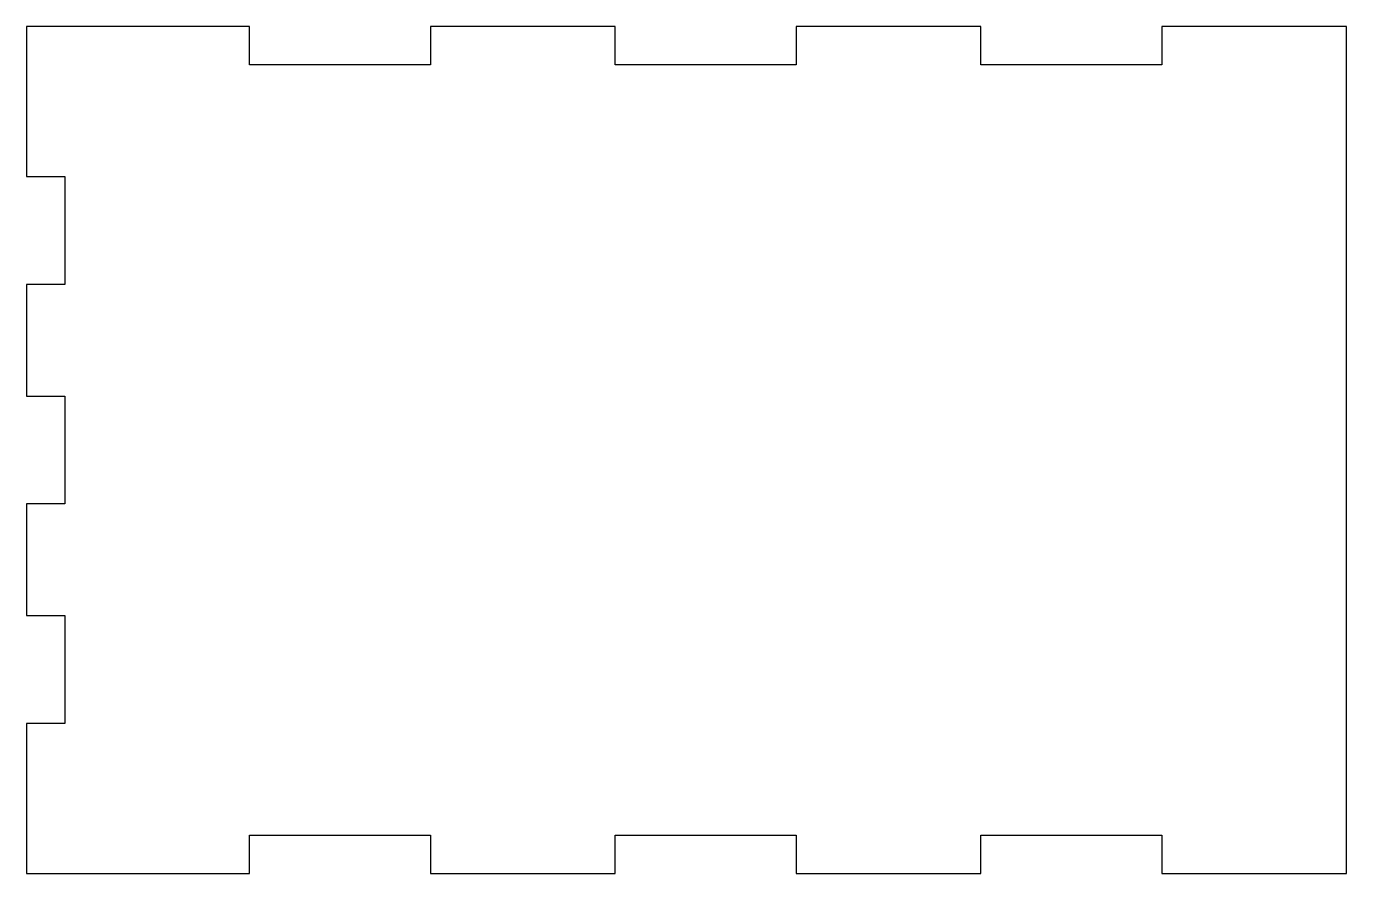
# Model space of a CAD drawing. Header units: millimetres. Extents: x 0 to 103, y 0 to 66.
import ezdxf

# ---------------------------------------------------------------- set-up
doc = ezdxf.new("R2010")
doc.units = ezdxf.units.MM
doc.layers.get('0').update_dxf_attribs({"linetype": 'CONTINUOUS'})

msp = doc.modelspace()

# ---------------------------------------------------------------- linework, layer by layer
msp.add_lwpolyline([(45.93, 66.08), (31.5, 66.08), (31.5, 63.08), (17.36, 63.08), (17.36, 66.08), (-0.08, 66.08), (-0.08, 54.35), (2.92, 54.35), (2.92, 45.93), (-0.08, 45.93), (-0.08, 37.21), (2.92, 37.21), (2.92, 28.79), (-0.08, 28.79), (-0.08, 20.07), (2.92, 20.07), (2.92, 11.65), (-0.08, 11.65), (-0.08, -0.08), (17.36, -0.08), (17.36, 2.92), (31.5, 2.92), (31.5, -0.08), (45.93, -0.08), (45.93, 2.92), (60.07, 2.92), (60.07, -0.08), (74.5, -0.08), (74.5, 2.92), (88.64, 2.92), (88.64, -0.08), (103.08, -0.08), (103.08, 66.08), (88.64, 66.08), (88.64, 63.08), (74.5, 63.08), (74.5, 66.08), (60.07, 66.08), (60.07, 63.08), (45.93, 63.08)], close=True)

doc.saveas('drawing.dxf')
